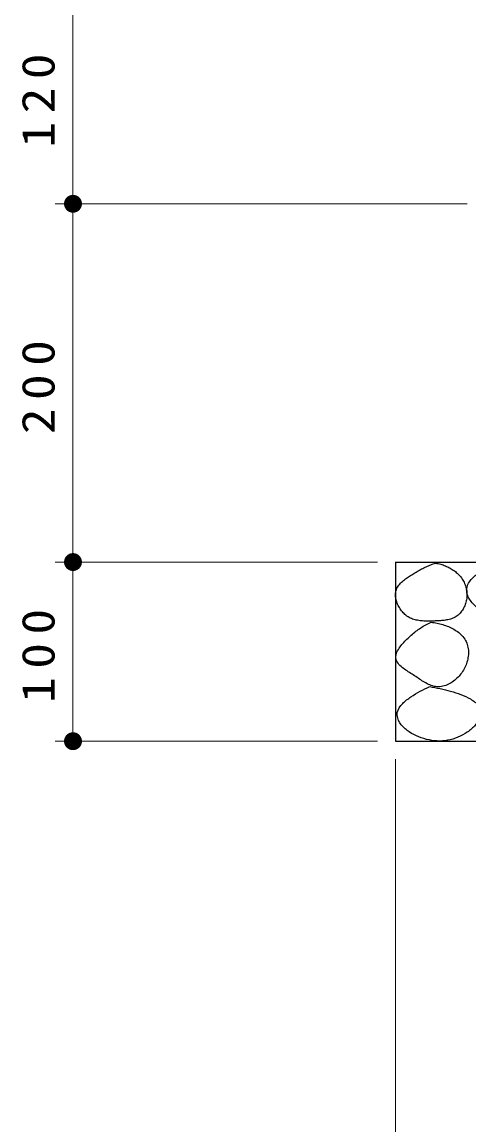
# Model space of a CAD drawing. Units: millimetres on the paper, scale 1:10. Extents: x -385 to 0, y 0 to 267.
# Drawn here: x -211 to -186, y 59.6 to 121.1 of the extents above; entities that cross this region are included whole.
import ezdxf

# ---------------------------------------------------------------- set-up
doc = ezdxf.new("R2010")
doc.units = ezdxf.units.MM
doc.layers.add('LY_1', color=7, linetype='Continuous', lineweight=25)
doc.styles.add('ＭＳ ゴシック', font='')
doc.styles.get('ＭＳ ゴシック').set_extended_font_data('MS Gothic')

# ---------------------------------------------------------------- blocks, each defined once
blk = doc.blocks.new('filled_dot')
at = {"color": 0, "linetype": 'Continuous', "lineweight": -2, "const_width": 1.25}
blk.add_lwpolyline([(-0.625, 0, 1), (0.625, 0, 1)], format="xyb", close=True, dxfattribs=at)

msp = doc.modelspace()

# ---------------------------------------------------------------- linework, layer by layer
at = {"layer": 'LY_1', "lineweight": 13}
for p, q in [((-208.121, 111.005), (-208.121, 123.005)), ((-186.121, 111.005), (-209.121, 111.005)), ((-208.121, 91.005), (-208.121, 111.005)), ((-191.121, 91.005), (-209.121, 91.005)), ((-208.121, 81.005), (-208.121, 91.005)), ((-191.121, 81.005), (-209.121, 81.005)), ((-190.121, 80.005), (-190.121, 50.005))]:
    msp.add_line(p, q, dxfattribs=at)
at = {"layer": 'LY_1'}
for p, q in [((-190.121, 91.005), (-145.121, 91.005)), ((-190.121, 91.005), (-190.121, 81.005)), ((-190.121, 81.005), (-145.121, 81.005))]:
    msp.add_line(p, q, dxfattribs=at)
for points, knots in [([(-187.876, 90.945), (-187.966, 90.917), (-188.057, 90.889), (-188.145, 90.856), (-188.234, 90.822), (-188.321, 90.785), (-188.407, 90.746), (-188.493, 90.707), (-188.578, 90.664), (-188.661, 90.62), (-188.745, 90.576), (-188.828, 90.529), (-188.91, 90.482), (-188.992, 90.435), (-189.073, 90.386), (-189.153, 90.337), (-189.234, 90.287), (-189.315, 90.238), (-189.393, 90.185), (-189.472, 90.132), (-189.55, 90.079), (-189.624, 90.02), (-189.697, 89.96), (-189.771, 89.899), (-189.834, 89.83), (-189.898, 89.761), (-189.961, 89.686), (-190.006, 89.605), (-190.051, 89.523), (-190.088, 89.432), (-190.105, 89.34), (-190.123, 89.249), (-190.123, 89.151), (-190.114, 89.058), (-190.105, 88.965), (-190.081, 88.871), (-190.052, 88.781), (-190.022, 88.692), (-189.983, 88.604), (-189.938, 88.522), (-189.893, 88.439), (-189.841, 88.358), (-189.783, 88.284), (-189.725, 88.21), (-189.66, 88.139), (-189.59, 88.077), (-189.519, 88.015), (-189.441, 87.959), (-189.359, 87.913), (-189.277, 87.867), (-189.188, 87.831), (-189.098, 87.803), (-189.008, 87.774), (-188.914, 87.755), (-188.821, 87.741), (-188.728, 87.726), (-188.633, 87.72), (-188.539, 87.714), (-188.444, 87.709), (-188.35, 87.71), (-188.255, 87.71), (-188.16, 87.71), (-188.066, 87.712), (-187.971, 87.714), (-187.877, 87.717), (-187.782, 87.719), (-187.688, 87.725), (-187.593, 87.73), (-187.499, 87.736), (-187.405, 87.749), (-187.311, 87.762), (-187.217, 87.776), (-187.126, 87.801), (-187.035, 87.825), (-186.943, 87.854), (-186.859, 87.895), (-186.774, 87.936), (-186.692, 87.987), (-186.62, 88.047), (-186.548, 88.107), (-186.484, 88.179), (-186.428, 88.255), (-186.372, 88.33), (-186.325, 88.414), (-186.285, 88.5), (-186.246, 88.585), (-186.214, 88.675), (-186.189, 88.766), (-186.165, 88.857), (-186.148, 88.952), (-186.14, 89.045), (-186.132, 89.139), (-186.131, 89.235), (-186.14, 89.329), (-186.148, 89.423), (-186.166, 89.517), (-186.191, 89.608), (-186.217, 89.698), (-186.251, 89.788), (-186.292, 89.873), (-186.333, 89.957), (-186.382, 90.04), (-186.437, 90.116), (-186.491, 90.193), (-186.554, 90.266), (-186.62, 90.332), (-186.687, 90.399), (-186.76, 90.461), (-186.836, 90.517), (-186.911, 90.573), (-186.992, 90.624), (-187.075, 90.669), (-187.157, 90.715), (-187.243, 90.756), (-187.331, 90.791), (-187.418, 90.827), (-187.508, 90.857), (-187.599, 90.883), (-187.69, 90.909), (-187.783, 90.927), (-187.876, 90.945)], [0, 0, 0, 0, 1, 1, 1, 2, 2, 2, 3, 3, 3, 4, 4, 4, 5, 5, 5, 6, 6, 6, 7, 7, 7, 8, 8, 8, 9, 9, 9, 10, 10, 10, 11, 11, 11, 12, 12, 12, 13, 13, 13, 14, 14, 14, 15, 15, 15, 16, 16, 16, 17, 17, 17, 18, 18, 18, 19, 19, 19, 20, 20, 20, 21, 21, 21, 22, 22, 22, 23, 23, 23, 24, 24, 24, 25, 25, 25, 26, 26, 26, 27, 27, 27, 28, 28, 28, 29, 29, 29, 30, 30, 30, 31, 31, 31, 32, 32, 32, 33, 33, 33, 34, 34, 34, 35, 35, 35, 36, 36, 36, 37, 37, 37, 38, 38, 38, 39, 39, 39, 40, 40, 40, 40]), ([(-183.934, 90.954), (-184.04, 90.945), (-184.146, 90.937), (-184.25, 90.919), (-184.355, 90.901), (-184.459, 90.877), (-184.56, 90.847), (-184.662, 90.817), (-184.762, 90.781), (-184.86, 90.74), (-184.958, 90.7), (-185.054, 90.653), (-185.148, 90.604), (-185.241, 90.554), (-185.333, 90.5), (-185.421, 90.441), (-185.51, 90.382), (-185.596, 90.319), (-185.676, 90.25), (-185.756, 90.18), (-185.835, 90.107), (-185.902, 90.025), (-185.968, 89.943), (-186.033, 89.854), (-186.075, 89.759), (-186.116, 89.663), (-186.147, 89.555), (-186.15, 89.452), (-186.153, 89.348), (-186.127, 89.239), (-186.092, 89.14), (-186.057, 89.042), (-186.001, 88.948), (-185.941, 88.861), (-185.882, 88.774), (-185.811, 88.692), (-185.736, 88.618), (-185.66, 88.544), (-185.577, 88.476), (-185.49, 88.416), (-185.403, 88.356), (-185.309, 88.303), (-185.214, 88.258), (-185.118, 88.212), (-185.018, 88.174), (-184.917, 88.142), (-184.817, 88.109), (-184.713, 88.083), (-184.609, 88.061), (-184.506, 88.039), (-184.401, 88.022), (-184.295, 88.007), (-184.19, 87.992), (-184.085, 87.982), (-183.979, 87.972), (-183.873, 87.962), (-183.767, 87.954), (-183.661, 87.948), (-183.555, 87.941), (-183.449, 87.935), (-183.343, 87.933), (-183.237, 87.931), (-183.13, 87.931), (-183.025, 87.937), (-182.919, 87.943), (-182.813, 87.953), (-182.708, 87.971), (-182.604, 87.989), (-182.499, 88.012), (-182.398, 88.042), (-182.296, 88.073), (-182.196, 88.11), (-182.099, 88.153), (-182.002, 88.195), (-181.907, 88.244), (-181.816, 88.299), (-181.726, 88.353), (-181.636, 88.413), (-181.555, 88.48), (-181.473, 88.547), (-181.392, 88.62), (-181.328, 88.703), (-181.263, 88.785), (-181.198, 88.877), (-181.165, 88.975), (-181.132, 89.072), (-181.117, 89.185), (-181.127, 89.288), (-181.137, 89.39), (-181.18, 89.495), (-181.225, 89.589), (-181.27, 89.684), (-181.333, 89.773), (-181.397, 89.857), (-181.461, 89.941), (-181.534, 90.019), (-181.61, 90.094), (-181.685, 90.168), (-181.765, 90.239), (-181.848, 90.304), (-181.931, 90.37), (-182.019, 90.432), (-182.109, 90.488), (-182.198, 90.544), (-182.292, 90.596), (-182.387, 90.642), (-182.483, 90.688), (-182.581, 90.729), (-182.681, 90.765), (-182.781, 90.8), (-182.883, 90.831), (-182.986, 90.856), (-183.089, 90.882), (-183.194, 90.902), (-183.298, 90.917), (-183.403, 90.933), (-183.509, 90.943), (-183.615, 90.949), (-183.721, 90.955), (-183.827, 90.955), (-183.934, 90.954)], [0, 0, 0, 0, 1, 1, 1, 2, 2, 2, 3, 3, 3, 4, 4, 4, 5, 5, 5, 6, 6, 6, 7, 7, 7, 8, 8, 8, 9, 9, 9, 10, 10, 10, 11, 11, 11, 12, 12, 12, 13, 13, 13, 14, 14, 14, 15, 15, 15, 16, 16, 16, 17, 17, 17, 18, 18, 18, 19, 19, 19, 20, 20, 20, 21, 21, 21, 22, 22, 22, 23, 23, 23, 24, 24, 24, 25, 25, 25, 26, 26, 26, 27, 27, 27, 28, 28, 28, 29, 29, 29, 30, 30, 30, 31, 31, 31, 32, 32, 32, 33, 33, 33, 34, 34, 34, 35, 35, 35, 36, 36, 36, 37, 37, 37, 38, 38, 38, 39, 39, 39, 40, 40, 40, 40]), ([(-188.13, 87.65), (-188.231, 87.604), (-188.331, 87.558), (-188.429, 87.505), (-188.526, 87.453), (-188.621, 87.395), (-188.713, 87.333), (-188.805, 87.272), (-188.894, 87.206), (-188.982, 87.138), (-189.069, 87.07), (-189.154, 86.999), (-189.237, 86.926), (-189.321, 86.853), (-189.403, 86.779), (-189.482, 86.701), (-189.561, 86.624), (-189.639, 86.545), (-189.711, 86.461), (-189.783, 86.377), (-189.855, 86.291), (-189.914, 86.198), (-189.973, 86.105), (-190.035, 86.007), (-190.065, 85.903), (-190.094, 85.8), (-190.114, 85.678), (-190.091, 85.576), (-190.068, 85.474), (-189.997, 85.375), (-189.929, 85.29), (-189.86, 85.206), (-189.768, 85.138), (-189.681, 85.07), (-189.594, 85.001), (-189.5, 84.942), (-189.408, 84.881), (-189.316, 84.819), (-189.221, 84.762), (-189.128, 84.702), (-189.035, 84.642), (-188.943, 84.58), (-188.85, 84.52), (-188.758, 84.459), (-188.666, 84.396), (-188.571, 84.339), (-188.477, 84.282), (-188.381, 84.224), (-188.281, 84.178), (-188.181, 84.132), (-188.076, 84.088), (-187.969, 84.065), (-187.862, 84.043), (-187.748, 84.033), (-187.639, 84.041), (-187.53, 84.05), (-187.42, 84.079), (-187.316, 84.116), (-187.213, 84.153), (-187.113, 84.205), (-187.019, 84.262), (-186.925, 84.319), (-186.835, 84.387), (-186.752, 84.46), (-186.669, 84.532), (-186.591, 84.612), (-186.52, 84.697), (-186.45, 84.782), (-186.385, 84.873), (-186.329, 84.968), (-186.273, 85.063), (-186.224, 85.164), (-186.184, 85.267), (-186.144, 85.369), (-186.111, 85.477), (-186.089, 85.585), (-186.067, 85.693), (-186.052, 85.804), (-186.05, 85.914), (-186.048, 86.024), (-186.055, 86.137), (-186.076, 86.245), (-186.097, 86.353), (-186.129, 86.462), (-186.176, 86.561), (-186.222, 86.66), (-186.285, 86.755), (-186.354, 86.84), (-186.424, 86.925), (-186.507, 87.001), (-186.593, 87.07), (-186.679, 87.139), (-186.773, 87.199), (-186.869, 87.254), (-186.965, 87.309), (-187.066, 87.356), (-187.168, 87.399), (-187.27, 87.442), (-187.375, 87.478), (-187.481, 87.511), (-187.586, 87.543), (-187.694, 87.571), (-187.802, 87.594), (-187.91, 87.617), (-188.02, 87.633), (-188.13, 87.65)], [0, 0, 0, 0, 1, 1, 1, 2, 2, 2, 3, 3, 3, 4, 4, 4, 5, 5, 5, 6, 6, 6, 7, 7, 7, 8, 8, 8, 9, 9, 9, 10, 10, 10, 11, 11, 11, 12, 12, 12, 13, 13, 13, 14, 14, 14, 15, 15, 15, 16, 16, 16, 17, 17, 17, 18, 18, 18, 19, 19, 19, 20, 20, 20, 21, 21, 21, 22, 22, 22, 23, 23, 23, 24, 24, 24, 25, 25, 25, 26, 26, 26, 27, 27, 27, 28, 28, 28, 29, 29, 29, 30, 30, 30, 31, 31, 31, 32, 32, 32, 33, 33, 33, 34, 34, 34, 35, 35, 35, 35]), ([(-188.211, 84.056), (-188.391, 83.971), (-188.571, 83.885), (-188.745, 83.789), (-188.92, 83.693), (-189.095, 83.596), (-189.257, 83.482), (-189.419, 83.368), (-189.592, 83.252), (-189.719, 83.105), (-189.846, 82.958), (-189.993, 82.778), (-190.02, 82.599), (-190.047, 82.42), (-189.975, 82.199), (-189.883, 82.033), (-189.792, 81.868), (-189.624, 81.729), (-189.47, 81.607), (-189.315, 81.486), (-189.135, 81.388), (-188.956, 81.305), (-188.776, 81.222), (-188.585, 81.156), (-188.393, 81.108), (-188.201, 81.06), (-188.001, 81.027), (-187.804, 81.018), (-187.606, 81.009), (-187.403, 81.019), (-187.209, 81.053), (-187.015, 81.087), (-186.82, 81.147), (-186.638, 81.223), (-186.455, 81.299), (-186.276, 81.395), (-186.115, 81.508), (-185.953, 81.622), (-185.792, 81.751), (-185.668, 81.903), (-185.545, 82.054), (-185.406, 82.237), (-185.375, 82.417), (-185.343, 82.596), (-185.388, 82.824), (-185.482, 82.982), (-185.576, 83.139), (-185.772, 83.256), (-185.938, 83.361), (-186.104, 83.466), (-186.294, 83.539), (-186.479, 83.612), (-186.664, 83.684), (-186.855, 83.742), (-187.046, 83.797), (-187.238, 83.852), (-187.432, 83.898), (-187.626, 83.941), (-187.82, 83.984), (-188.016, 84.02), (-188.211, 84.056)], [0, 0, 0, 0, 1, 1, 1, 2, 2, 2, 3, 3, 3, 4, 4, 4, 5, 5, 5, 6, 6, 6, 7, 7, 7, 8, 8, 8, 9, 9, 9, 10, 10, 10, 11, 11, 11, 12, 12, 12, 13, 13, 13, 14, 14, 14, 15, 15, 15, 16, 16, 16, 17, 17, 17, 18, 18, 18, 19, 19, 19, 20, 20, 20, 20])]:
    msp.add_open_spline(points, degree=3, knots=knots, dxfattribs=at)

# ---------------------------------------------------------------- block references
at = {"layer": 'LY_1', "lineweight": 13, "xscale": 0.4, "yscale": 0.4}
for p, rotation in [((-208.121, 111.005), 90), ((-208.121, 111.005), 270), ((-208.121, 91.005), 90), ((-208.121, 91.005), 270), ((-208.121, 81.005), 90)]:
    msp.add_blockref('filled_dot', p, dxfattribs=dict(at, rotation=rotation))

# ---------------------------------------------------------------- texts
at = {"layer": 'LY_1', "char_height": 1.833, "attachment_point": 8, "rotation": 90, "style": 'ＭＳ ゴシック'}
for s, insert in [('\\T1.33;\\W1.15;120', (-209.121, 117.005)), ('\\T1.33;\\W1.15;200', (-209.121, 101.005)), ('\\T1.33;\\W1.15;100', (-209.121, 86.005))]:
    msp.add_mtext(s, dxfattribs=dict(at, insert=insert))

doc.saveas('drawing.dxf')
